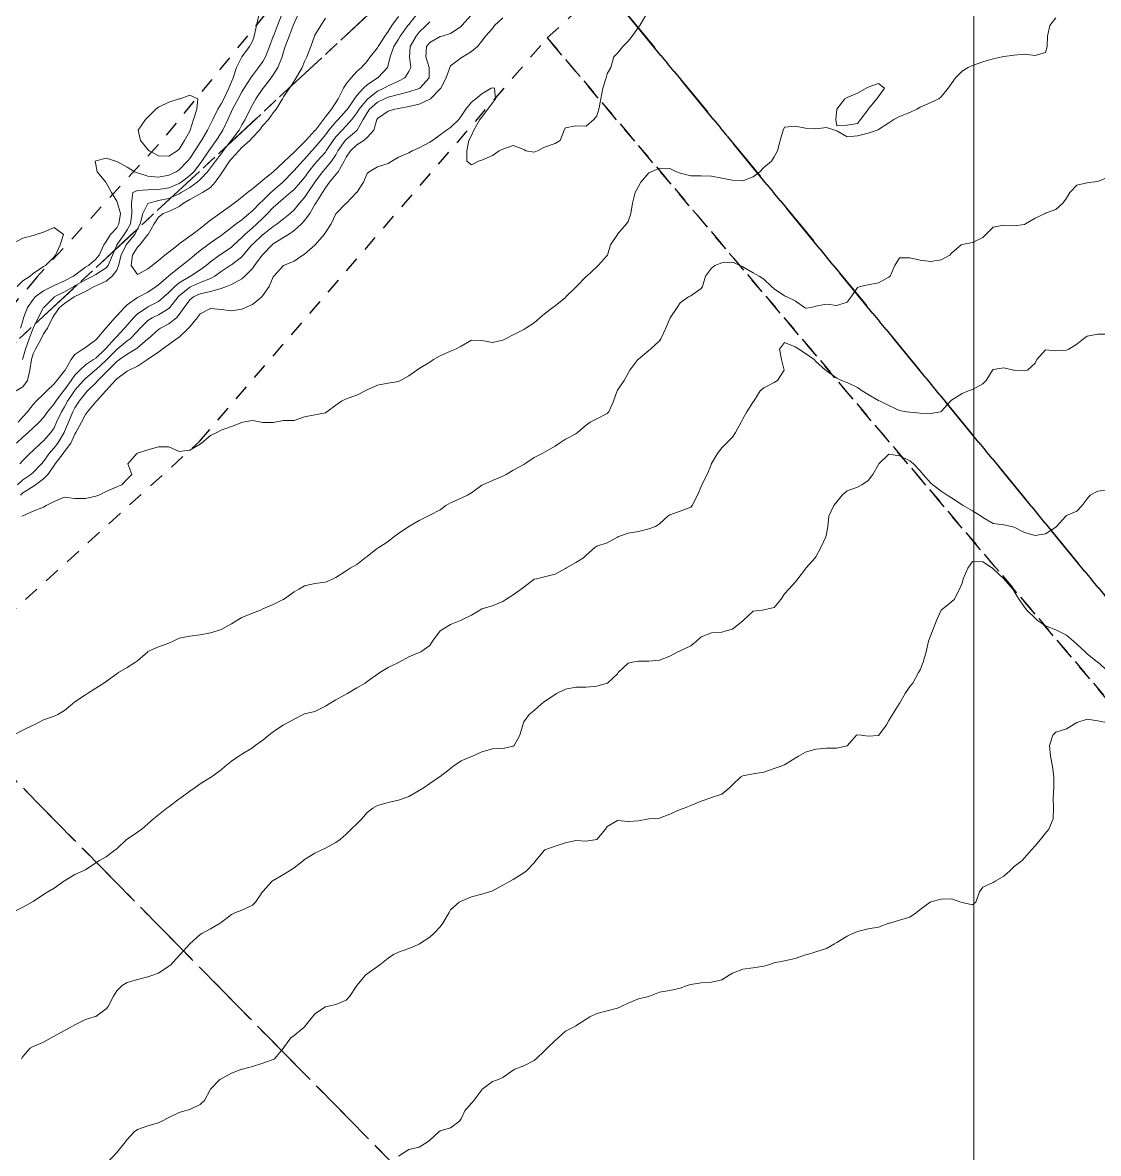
# Model space of a CAD drawing. Header units: centimetres. Extents: x 0 to 642158, y -847 to 649707.
# Drawn here: x 616421.2 to 616472.8, y 620797.7 to 620851.9 of the extents above; entities that cross this region are included whole.
import ezdxf

# ---------------------------------------------------------------- set-up
doc = ezdxf.new("R2010")
doc.units = ezdxf.units.CM
doc.header["$MEASUREMENT"] = 0
doc.linetypes.add('CENTERX2', pattern=[4, 2.5, -0.5, 0.5, -0.5])
doc.linetypes.add('JIS_02_0.7', pattern=[1.35, 0.75, -0.6])
for name, color, linetype, lineweight in [('MEV_grille', 254, 'Continuous', 9), ('WAL_parcellaire agricole', 7, 'JIS_02_0.7', 25), ('WAL_topographie 0.5', 253, 'Continuous', 20)]:
    doc.layers.add(name, color=color, linetype=linetype, lineweight=lineweight)
doc.layers.add('SPW_parcellaire cadastral', color=7, linetype='CENTERX2', lineweight=25, true_color=0xff0542)

# ---------------------------------------------------------------- blocks, each defined once
blk = doc.blocks.new('*U112')
at = {"layer": 'MEV_grille', "transparency": 33554687}
blk.add_lwpolyline([(0, 1825.476), (0, -1825.476)], dxfattribs=at)
blk = doc.blocks.new('*U113')
at = {"layer": 'MEV_grille', "color": 0, "linetype": 'ByBlock', "lineweight": -2, "transparency": 16777216}
blk.add_blockref('*U112', (1100, 0), dxfattribs=at)

msp = doc.modelspace()

# ---------------------------------------------------------------- linework, layer by layer
at = {"layer": 'SPW_parcellaire cadastral'}
for points in [[(616313.036, 620878.993), (616355.741, 620937.089), (616408.245, 620884.701), (616438.51, 620852.937), (616410.11, 620826.551), (616394.538, 620813.213), (616375.55, 620800.72), (616354.566, 620778.67), (616332.931, 620755.938), (616309.37, 620730.794), (616286.178, 620751.628), (616257.086, 620777.464), (616258.195, 620804.368), (616302.028, 620864.015), (616313.036, 620878.993)], [(616510.219, 620779.234), (616444.846, 620858.824), (616480.649, 620890.269), (616510.776, 620920.208), (616513.032, 620922.683), (616514.975, 620927.068), (616517.495, 620928.574), (616519.586, 620926.023), (616526.18, 620918.693)], [(616444.846, 620858.824), (616510.219, 620779.234), (616482.666, 620752.854), (616410.11, 620826.551), (616438.51, 620852.937), (616444.846, 620858.824)], [(616510.219, 620779.234), (616548.952, 620732.686), (616483.948, 620666.289), (616354.566, 620778.67), (616375.55, 620800.72), (616394.538, 620813.213), (616410.11, 620826.551), (616482.666, 620752.854), (616510.219, 620779.234)]]:
    msp.add_lwpolyline(points, dxfattribs=at)
at = {"layer": 'WAL_parcellaire agricole'}
for points in [[(616255.997, 620774.617), (616254.888, 620802.306), (616269.443, 620906.264), (616269.125, 620914.056), (616269.31, 620938.403), (616324.031, 621000.478), (616439.713, 620860.66), (616427.749, 620846.053), (616421.929, 620839.702), (616414.257, 620830.705), (616403.934, 620820.988), (616397.612, 620816.054), (616363.299, 620797.518), (616354.757, 620786.516), (616345.049, 620771.634), (616339.95, 620763.773), (616311.615, 620724.308), (616278.144, 620756.809), (616255.997, 620774.617)], [(616522.872, 620919.836), (616570.045, 620862.342), (616614.184, 620807.747), (616630.186, 620791.249), (616643.887, 620779.851), (616659.086, 620770.25), (616672.756, 620763.502), (616687.347, 620758.574), (616702.897, 620754.946), (616721.847, 620753.578), (616739.047, 620754.39), (616761.889, 620757.698), (616804.495, 620698.671), (616831, 620661.774), (616849.652, 620636.377), (616803.656, 620609.121), (616749.161, 620575.115), (616713.413, 620554.761), (616697.581, 620546.526), (616688.913, 620558.859), (616551.728, 620726.674), (616446.381, 620851.161), (616490.176, 620891.332), (616522.872, 620919.836)], [(616446.381, 620851.161), (616551.728, 620726.674), (616688.913, 620558.859), (616697.581, 620546.526), (616687.415, 620539.759), (616672.117, 620529.557), (616651.319, 620513.355), (616633.754, 620501.019), (616622.022, 620492.451), (616615.089, 620485.184), (616595.925, 620464.349), (616582.327, 620446.647), (616559.264, 620421.678), (616547.932, 620413.844), (616538.307, 620407.843), (616510.434, 620395.673), (616491.435, 620386.837), (616439.801, 620466.581), (616424.174, 620489.578), (616451.671, 620512.331), (616410.666, 620553.326)], [(616412.385, 620816.074), (616429.717, 620831.826), (616446.381, 620851.161)]]:
    msp.add_lwpolyline(points, dxfattribs=at)
at = {"layer": 'WAL_topographie 0.5'}
for points in [[(616434.426, 620852.25), (616434.25, 620851.87), (616434.204, 620851.75), (616434.009, 620851.25), (616433.827, 620850.75), (616433.75, 620850.502), (616433.68, 620850.25), (616433.475, 620849.75), (616433.25, 620849.392), (616433.153, 620849.25), (616432.763, 620848.75), (616432.75, 620848.733), (616432.421, 620848.25), (616432.25, 620847.955), (616432.144, 620847.75), (616431.9, 620847.25), (616431.75, 620847.002), (616431.617, 620846.75), (616431.25, 620846.266), (616431.239, 620846.25), (616430.854, 620845.75), (616430.75, 620845.614), (616430.486, 620845.25), (616430.25, 620844.937), (616430.104, 620844.75), (616429.75, 620844.386), (616429.603, 620844.25), (616429.25, 620844.001), (616428.847, 620843.75), (616428.75, 620843.687), (616428.25, 620843.469), (616427.75, 620843.371), (616427.293, 620843.25), (616427.25, 620843.226), (616426.999, 620842.75), (616426.877, 620842.25), (616426.75, 620842.013), (616426.622, 620841.75), (616426.25, 620841.318), (616426.199, 620841.25), (616425.972, 620840.75), (616425.843, 620840.25), (616425.75, 620840.041), (616425.536, 620839.75), (616425.25, 620839.511), (616424.75, 620839.29), (616424.665, 620839.25), (616424.25, 620839.017), (616423.75, 620838.772), (616423.708, 620838.75), (616423.25, 620838.432), (616423.011, 620838.25), (616422.75, 620837.874), (616422.679, 620837.75), (616422.441, 620837.25), (616422.25, 620836.981), (616422.134, 620836.75), (616421.862, 620836.25), (616421.75, 620836.029), (616421.663, 620835.75), (616421.582, 620835.25), (616421.474, 620834.75), (616421.25, 620834.441), (616420.928, 620834.25)], [(616420.951, 620831.75), (616421.25, 620832.026), (616421.512, 620832.25), (616421.75, 620832.478), (616422.036, 620832.75), (616422.25, 620832.98), (616422.435, 620833.25), (616422.75, 620833.621), (616422.831, 620833.75), (616423.207, 620834.25), (616423.25, 620834.303), (616423.569, 620834.75), (616423.75, 620834.998), (616423.982, 620835.25), (616424.25, 620835.499), (616424.639, 620835.75), (616424.75, 620835.823), (616425.2, 620836.25), (616425.25, 620836.304), (616425.653, 620836.75), (616425.75, 620836.861), (616426.125, 620837.25), (616426.25, 620837.393), (616426.555, 620837.75), (616426.75, 620837.941), (616427.212, 620838.25), (616427.25, 620838.272), (616427.75, 620838.53), (616428.015, 620838.75), (616428.25, 620838.965), (616428.539, 620839.25), (616428.75, 620839.426), (616429.25, 620839.734), (616429.286, 620839.75), (616429.75, 620840.044), (616430.035, 620840.25), (616430.25, 620840.44), (616430.672, 620840.75), (616430.75, 620840.803), (616431.25, 620841.141), (616431.368, 620841.25), (616431.75, 620841.607), (616431.894, 620841.75), (616432.25, 620842.058), (616432.465, 620842.25), (616432.75, 620842.529), (616432.979, 620842.75), (616433.25, 620843.037), (616433.483, 620843.25), (616433.75, 620843.473), (616434.082, 620843.75), (616434.25, 620843.904), (616434.558, 620844.25), (616434.75, 620844.477), (616434.942, 620844.75), (616435.25, 620845.124), (616435.36, 620845.25), (616435.75, 620845.69), (616435.792, 620845.75), (616436.118, 620846.25), (616436.25, 620846.426), (616436.548, 620846.75), (616436.75, 620846.947), (616437.015, 620847.25), (616437.25, 620847.568), (616437.362, 620847.75), (616437.75, 620848.216), (616437.788, 620848.25), (616438.25, 620848.612), (616438.549, 620848.75), (616438.75, 620848.864), (616439.25, 620849.091), (616439.551, 620849.25), (616439.75, 620849.557), (616439.837, 620849.75), (616439.783, 620850.25), (616439.819, 620850.75), (616440.1, 620851.25), (616440.25, 620851.438), (616440.583, 620851.75), (616440.75, 620851.926)], [(616421.004, 620829.75), (616421.25, 620829.994), (616421.643, 620830.25), (616421.75, 620830.343), (616422.143, 620830.75), (616422.25, 620830.873), (616422.515, 620831.25), (616422.75, 620831.526), (616422.924, 620831.75), (616423.229, 620832.25), (616423.25, 620832.296), (616423.44, 620832.75), (616423.651, 620833.25), (616423.75, 620833.44), (616423.947, 620833.75), (616424.25, 620834.144), (616424.35, 620834.25), (616424.75, 620834.642), (616424.848, 620834.75), (616425.25, 620835.154), (616425.343, 620835.25), (616425.75, 620835.657), (616425.879, 620835.75), (616426.25, 620836.008), (616426.659, 620836.25), (616426.75, 620836.311), (616427.25, 620836.736), (616427.265, 620836.75), (616427.75, 620837.188), (616427.845, 620837.25), (616428.25, 620837.461), (616428.609, 620837.75), (616428.75, 620837.909), (616428.979, 620838.25), (616429.25, 620838.607), (616429.425, 620838.75), (616429.75, 620838.907), (616430.25, 620839.017), (616430.75, 620839.157), (616431.016, 620839.25), (616431.25, 620839.35), (616431.75, 620839.614), (616431.89, 620839.75), (616432.25, 620840.108), (616432.358, 620840.25), (616432.725, 620840.75), (616432.75, 620840.78), (616433.199, 620841.25), (616433.25, 620841.292), (616433.75, 620841.602), (616433.978, 620841.75), (616434.25, 620841.93), (616434.606, 620842.25), (616434.75, 620842.414), (616435.001, 620842.75), (616435.25, 620843.175), (616435.295, 620843.25), (616435.608, 620843.75), (616435.75, 620843.983), (616435.951, 620844.25), (616436.25, 620844.611), (616436.364, 620844.75), (616436.653, 620845.25), (616436.75, 620845.444), (616436.945, 620845.75), (616437.25, 620846.036), (616437.59, 620846.25), (616437.75, 620846.395), (616438.076, 620846.75), (616438.217, 620847.25), (616438.25, 620847.301), (616438.75, 620847.66), (616439.074, 620847.75), (616439.25, 620847.778), (616439.75, 620847.873), (616440.25, 620847.986), (616440.75, 620848.227), (616440.779, 620848.25), (616441.25, 620848.723), (616441.273, 620848.75), (616441.541, 620849.25), (616441.708, 620849.75), (616441.75, 620849.829), (616442.25, 620850.205), (616442.339, 620850.25), (616442.75, 620850.507), (616443.038, 620850.75), (616443.25, 620851.008), (616443.428, 620851.25), (616443.75, 620851.62), (616443.857, 620851.75), (616444.25, 620852.13)], [(616421.025, 620832.75), (616421.25, 620833.009), (616421.471, 620833.25), (616421.75, 620833.604), (616421.887, 620833.75), (616422.25, 620834.097), (616422.397, 620834.25), (616422.75, 620834.584), (616422.877, 620834.75), (616423.25, 620835.208), (616423.278, 620835.25), (616423.573, 620835.75), (616423.75, 620836), (616424.128, 620836.25), (616424.25, 620836.33), (616424.75, 620836.694), (616424.8, 620836.75), (616425.238, 620837.25), (616425.25, 620837.264), (616425.654, 620837.75), (616425.75, 620837.851), (616426.121, 620838.25), (616426.25, 620838.374), (616426.75, 620838.718), (616426.816, 620838.75), (616427.25, 620838.981), (616427.642, 620839.25), (616427.75, 620839.339), (616428.234, 620839.75), (616428.25, 620839.763), (616428.75, 620840.164), (616428.879, 620840.25), (616429.25, 620840.553), (616429.475, 620840.75), (616429.75, 620840.976), (616430.117, 620841.25), (616430.25, 620841.347), (616430.75, 620841.696), (616430.822, 620841.75), (616431.25, 620842.071), (616431.481, 620842.25), (616431.75, 620842.449), (616432.102, 620842.75), (616432.25, 620842.883), (616432.611, 620843.25), (616432.75, 620843.379), (616433.134, 620843.75), (616433.25, 620843.851), (616433.709, 620844.25), (616433.75, 620844.29), (616434.185, 620844.75), (616434.25, 620844.814), (616434.646, 620845.25), (616434.75, 620845.36), (616435.103, 620845.75), (616435.25, 620845.905), (616435.535, 620846.25), (616435.75, 620846.524), (616435.914, 620846.75), (616436.25, 620847.136), (616436.367, 620847.25), (616436.75, 620847.678), (616436.803, 620847.75), (616437.146, 620848.25), (616437.25, 620848.401), (616437.571, 620848.75), (616437.75, 620848.909), (616438.25, 620849.245), (616438.26, 620849.25), (616438.72, 620849.75), (616438.75, 620849.854), (616438.849, 620850.25), (616439.035, 620850.75), (616439.25, 620851.108), (616439.336, 620851.25), (616439.707, 620851.75), (616439.75, 620851.809), (616440.094, 620852.25)], [(616421.118, 620830.75), (616421.25, 620830.92), (616421.587, 620831.25), (616421.75, 620831.386), (616422.123, 620831.75), (616422.25, 620831.858), (616422.594, 620832.25), (616422.75, 620832.473), (616422.875, 620832.75), (616423.105, 620833.25), (616423.25, 620833.482), (616423.395, 620833.75), (616423.725, 620834.25), (616423.75, 620834.284), (616424.158, 620834.75), (616424.25, 620834.848), (616424.727, 620835.25), (616424.75, 620835.266), (616425.25, 620835.725), (616425.275, 620835.75), (616425.75, 620836.237), (616425.767, 620836.25), (616426.25, 620836.642), (616426.399, 620836.75), (616426.75, 620837.107), (616426.881, 620837.25), (616427.25, 620837.619), (616427.458, 620837.75), (616427.75, 620837.891), (616428.25, 620838.201), (616428.294, 620838.25), (616428.693, 620838.75), (616428.75, 620838.807), (616429.25, 620839.217), (616429.321, 620839.25), (616429.75, 620839.437), (616430.25, 620839.638), (616430.452, 620839.75), (616430.75, 620839.973), (616431.18, 620840.25), (616431.25, 620840.294), (616431.75, 620840.68), (616431.813, 620840.75), (616432.233, 620841.25), (616432.25, 620841.266), (616432.75, 620841.736), (616432.767, 620841.75), (616433.25, 620842.129), (616433.446, 620842.25), (616433.75, 620842.49), (616434.055, 620842.75), (616434.25, 620842.924), (616434.513, 620843.25), (616434.75, 620843.514), (616434.912, 620843.75), (616435.25, 620844.25), (616435.25, 620844.25), (616435.617, 620844.75), (616435.75, 620844.901), (616436.042, 620845.25), (616436.25, 620845.566), (616436.352, 620845.75), (616436.703, 620846.25), (616436.75, 620846.3), (616437.25, 620846.733), (616437.268, 620846.75), (616437.558, 620847.25), (616437.75, 620847.579), (616437.87, 620847.75), (616438.25, 620848.09), (616438.574, 620848.25), (616438.75, 620848.33), (616439.25, 620848.452), (616439.75, 620848.576), (616440.25, 620848.739), (616440.268, 620848.75), (616440.72, 620849.25), (616440.725, 620849.75), (616440.567, 620850.25), (616440.594, 620850.75), (616440.75, 620850.949), (616441.25, 620851.223), (616441.347, 620851.25), (616441.75, 620851.37), (616442.25, 620851.704), (616442.293, 620851.75), (616442.726, 620852.25)], [(616421.135, 620829.25), (616421.25, 620829.361), (616421.75, 620829.67), (616421.865, 620829.75), (616422.25, 620830.039), (616422.447, 620830.25), (616422.75, 620830.68), (616422.804, 620830.75), (616423.183, 620831.25), (616423.25, 620831.34), (616423.561, 620831.75), (616423.75, 620832.171), (616423.8, 620832.25), (616424.063, 620832.75), (616424.25, 620833.123), (616424.346, 620833.25), (616424.75, 620833.725), (616424.777, 620833.75), (616425.233, 620834.25), (616425.25, 620834.269), (616425.672, 620834.75), (616425.75, 620834.832), (616426.25, 620835.19), (616426.354, 620835.25), (616426.75, 620835.429), (616427.221, 620835.75), (616427.25, 620835.768), (616427.75, 620836.111), (616427.929, 620836.25), (616428.25, 620836.473), (616428.624, 620836.75), (616428.75, 620836.828), (616429.192, 620837.25), (616429.25, 620837.323), (616429.613, 620837.75), (616429.75, 620837.943), (616430.25, 620838.201), (616430.75, 620838.148), (616431.25, 620838.085), (616431.75, 620838.167), (616431.924, 620838.25), (616432.25, 620838.385), (616432.704, 620838.75), (616432.75, 620838.813), (616433.062, 620839.25), (616433.25, 620839.715), (616433.272, 620839.75), (616433.75, 620840.25), (616433.75, 620840.25), (616434.25, 620840.465), (616434.673, 620840.75), (616434.75, 620840.798), (616435.25, 620841.236), (616435.262, 620841.25), (616435.688, 620841.75), (616435.75, 620841.84), (616436.024, 620842.25), (616436.25, 620842.726), (616436.266, 620842.75), (616436.75, 620843.246), (616436.754, 620843.25), (616437.246, 620843.75), (616437.25, 620843.755), (616437.58, 620844.25), (616437.75, 620844.672), (616437.84, 620844.75), (616438.25, 620844.986), (616438.75, 620845.147), (616438.939, 620845.25), (616439.25, 620845.449), (616439.75, 620845.663), (616439.911, 620845.75), (616440.25, 620845.892), (616440.75, 620846.171), (616440.886, 620846.25), (616441.25, 620846.521), (616441.553, 620846.75), (616441.75, 620846.874), (616442.14, 620847.25), (616442.25, 620847.41), (616442.48, 620847.75), (616442.75, 620848.083), (616442.95, 620848.25), (616443.25, 620848.48), (616443.699, 620848.75), (616443.75, 620848.778), (616443.847, 620848.75), (616443.894, 620848.25), (616443.75, 620848.047), (616443.528, 620847.75), (616443.25, 620847.362), (616443.153, 620847.25), (616442.859, 620846.75), (616442.75, 620846.485), (616442.628, 620846.25), (616442.522, 620845.75), (616442.526, 620845.25), (616442.75, 620845.083), (616443.092, 620845.25), (616443.25, 620845.299), (616443.75, 620845.536), (616444.071, 620845.75), (616444.25, 620845.839), (616444.75, 620846.01), (616445.25, 620845.821), (616445.35, 620845.75), (616445.75, 620845.681), (616445.917, 620845.75), (616446.25, 620845.924), (616446.75, 620846.104), (616447, 620846.25), (616447.187, 620846.75), (616447.25, 620846.861), (616447.75, 620846.95), (616448.25, 620846.937), (616448.607, 620847.25), (616448.75, 620847.426), (616448.856, 620847.75), (616448.95, 620848.25), (616449.044, 620848.75), (616449.199, 620849.25), (616449.25, 620849.442), (616449.424, 620849.75), (616449.566, 620850.25), (616449.75, 620850.429), (616450, 620850.75), (616450.25, 620851), (616450.442, 620851.25), (616450.75, 620851.675), (616450.819, 620851.75), (616451.096, 620852.25)], [(616432.562, 620852.25), (616432.447, 620851.75), (616432.33, 620851.25), (616432.25, 620851.011), (616432.117, 620850.75), (616431.75, 620850.256), (616431.746, 620850.25), (616431.487, 620849.75), (616431.33, 620849.25), (616431.25, 620849.054), (616431.13, 620848.75), (616430.88, 620848.25), (616430.75, 620848.01), (616430.599, 620847.75), (616430.359, 620847.25), (616430.25, 620847.036), (616430.102, 620846.75), (616429.815, 620846.25), (616429.75, 620846.15), (616429.498, 620845.75), (616429.25, 620845.379), (616429.144, 620845.25), (616428.75, 620844.836), (616428.607, 620844.75), (616428.25, 620844.581), (616427.75, 620844.494), (616427.25, 620844.533), (616426.75, 620844.691), (616426.602, 620844.75), (616426.25, 620844.966), (616425.75, 620845.237), (616425.712, 620845.25), (616425.25, 620845.404), (616424.75, 620845.278), (616424.717, 620845.25), (616424.75, 620845.103), (616424.816, 620844.75), (616425.227, 620844.25), (616425.25, 620844.223), (616425.503, 620843.75), (616425.75, 620843.335), (616425.794, 620843.25), (616425.937, 620842.75), (616425.861, 620842.25), (616425.75, 620842.064), (616425.462, 620841.75), (616425.25, 620841.401), (616425.137, 620841.25), (616424.911, 620840.75), (616424.75, 620840.562), (616424.395, 620840.25), (616424.25, 620840.173), (616423.75, 620839.799), (616423.687, 620839.75), (616423.25, 620839.53), (616422.75, 620839.298), (616422.656, 620839.25), (616422.25, 620839.045), (616421.851, 620838.75), (616421.75, 620838.626), (616421.481, 620838.25), (616421.293, 620837.75), (616421.25, 620837.61), (616421.14, 620837.25)], [(616421.213, 620828.25), (616421.25, 620828.269), (616421.75, 620828.482), (616422.25, 620828.679), (616422.372, 620828.75), (616422.75, 620828.945), (616423.25, 620829.157), (616423.75, 620829.091), (616424.25, 620829.087), (616424.75, 620829.198), (616424.896, 620829.25), (616425.25, 620829.431), (616425.75, 620829.654), (616426, 620829.75), (616426.25, 620830.018), (616426.474, 620830.25), (616426.277, 620830.75), (616426.712, 620831.25), (616426.75, 620831.27), (616427.25, 620831.429), (616427.75, 620831.561), (616428.25, 620831.563), (616428.75, 620831.347), (616429.25, 620831.41), (616429.75, 620831.696), (616429.817, 620831.75), (616430.25, 620832.118), (616430.542, 620832.25), (616430.75, 620832.361), (616431.25, 620832.537), (616431.75, 620832.742), (616431.792, 620832.75), (616432.25, 620832.825), (616432.673, 620832.75), (616432.75, 620832.727), (616433.25, 620832.737), (616433.333, 620832.75), (616433.75, 620832.824), (616434.25, 620832.833), (616434.75, 620833.013), (616435.25, 620833.103), (616435.75, 620833.202), (616435.821, 620833.25), (616436.25, 620833.569), (616436.524, 620833.75), (616436.75, 620833.875), (616437.25, 620834.041), (616437.661, 620834.25), (616437.75, 620834.299), (616438.25, 620834.527), (616438.75, 620834.614), (616439.25, 620834.707), (616439.35, 620834.75), (616439.75, 620834.972), (616440.129, 620835.25), (616440.25, 620835.33), (616440.75, 620835.62), (616440.932, 620835.75), (616441.25, 620835.928), (616441.75, 620836.152), (616441.99, 620836.25), (616442.25, 620836.391), (616442.75, 620836.676), (616443.25, 620836.658), (616443.75, 620836.571), (616444.25, 620836.681), (616444.375, 620836.75), (616444.75, 620836.933), (616445.25, 620837.192), (616445.353, 620837.25), (616445.75, 620837.513), (616446.031, 620837.75), (616446.25, 620837.949), (616446.646, 620838.25), (616446.75, 620838.324), (616447.25, 620838.725), (616447.275, 620838.75), (616447.75, 620839.225), (616447.773, 620839.25), (616448.25, 620839.733), (616448.269, 620839.75), (616448.75, 620840.196), (616448.819, 620840.25), (616449.25, 620840.733), (616449.26, 620840.75), (616449.408, 620841.25), (616449.744, 620841.75), (616449.75, 620841.756), (616450.179, 620842.25), (616450.25, 620842.36), (616450.391, 620842.75), (616450.46, 620843.25), (616450.592, 620843.75), (616450.75, 620844.048), (616450.858, 620844.25), (616451.25, 620844.699), (616451.361, 620844.75), (616451.75, 620844.928), (616452.25, 620844.913), (616452.573, 620844.75), (616452.75, 620844.684), (616453.25, 620844.551), (616453.75, 620844.548), (616454.25, 620844.537), (616454.75, 620844.442), (616455.25, 620844.346), (616455.75, 620844.318), (616456.25, 620844.513), (616456.571, 620844.75), (616456.75, 620844.946), (616457.119, 620845.25), (616457.25, 620845.462), (616457.403, 620845.75), (616457.54, 620846.25), (616457.676, 620846.75), (616457.75, 620846.893), (616458.25, 620846.926), (616458.75, 620846.832), (616459.25, 620846.806), (616459.75, 620846.868), (616460.15, 620846.75), (616460.25, 620846.714), (616460.75, 620846.417), (616461.25, 620846.466), (616461.75, 620846.605), (616462.185, 620846.75), (616462.25, 620846.771), (616462.75, 620847.086), (616462.991, 620847.25), (616463.25, 620847.401), (616463.75, 620847.589), (616464.079, 620847.75), (616464.25, 620847.839), (616464.75, 620848.075), (616465.139, 620848.25), (616465.25, 620848.335), (616465.586, 620848.75), (616465.75, 620848.981), (616465.932, 620849.25), (616466.25, 620849.577), (616466.546, 620849.75), (616466.75, 620849.838), (616467.25, 620850.009), (616467.75, 620850.158), (616468.179, 620850.25), (616468.25, 620850.268), (616468.75, 620850.331), (616469.25, 620850.383), (616469.75, 620850.313), (616470.25, 620850.464), (616470.324, 620850.75), (616470.338, 620851.25), (616470.461, 620851.75), (616470.75, 620852.129)], [(616433.64, 620852.25), (616433.459, 620851.75), (616433.258, 620851.25), (616433.25, 620851.228), (616433.068, 620850.75), (616432.876, 620850.25), (616432.75, 620850.029), (616432.547, 620849.75), (616432.25, 620849.365), (616432.175, 620849.25), (616431.86, 620848.75), (616431.75, 620848.574), (616431.575, 620848.25), (616431.303, 620847.75), (616431.25, 620847.637), (616431.082, 620847.25), (616430.84, 620846.75), (616430.75, 620846.614), (616430.515, 620846.25), (616430.25, 620845.867), (616430.173, 620845.75), (616429.832, 620845.25), (616429.75, 620845.145), (616429.44, 620844.75), (616429.25, 620844.572), (616428.839, 620844.25), (616428.75, 620844.193), (616428.25, 620843.985), (616427.75, 620843.902), (616427.25, 620843.877), (616426.75, 620843.847), (616426.522, 620843.75), (616426.454, 620843.25), (616426.479, 620842.75), (616426.406, 620842.25), (616426.25, 620841.963), (616426.113, 620841.75), (616425.757, 620841.25), (616425.75, 620841.234), (616425.543, 620840.75), (616425.343, 620840.25), (616425.25, 620840.139), (616424.75, 620839.833), (616424.611, 620839.75), (616424.25, 620839.565), (616423.75, 620839.278), (616423.702, 620839.25), (616423.25, 620839.001), (616422.763, 620838.75), (616422.75, 620838.74), (616422.257, 620838.25), (616422.25, 620838.238), (616421.981, 620837.75), (616421.751, 620837.25), (616421.75, 620837.248), (616421.556, 620836.75), (616421.383, 620836.25), (616421.25, 620835.795), (616421.236, 620835.75)], [(616435.75, 620852.109), (616435.533, 620851.75), (616435.25, 620851.297), (616435.23, 620851.25), (616435.055, 620850.75), (616434.865, 620850.25), (616434.75, 620850.033), (616434.629, 620849.75), (616434.35, 620849.25), (616434.25, 620849.083), (616434.034, 620848.75), (616433.75, 620848.333), (616433.693, 620848.25), (616433.384, 620847.75), (616433.25, 620847.579), (616433.018, 620847.25), (616432.75, 620846.971), (616432.591, 620846.75), (616432.25, 620846.387), (616432.132, 620846.25), (616431.75, 620845.908), (616431.603, 620845.75), (616431.25, 620845.374), (616431.156, 620845.25), (616430.813, 620844.75), (616430.75, 620844.648), (616430.475, 620844.25), (616430.25, 620844.001), (616429.854, 620843.75), (616429.75, 620843.691), (616429.25, 620843.414), (616428.959, 620843.25), (616428.75, 620843.09), (616428.25, 620842.852), (616427.981, 620842.75), (616427.75, 620842.569), (616427.545, 620842.25), (616427.258, 620841.75), (616427.25, 620841.74), (616426.855, 620841.25), (616426.75, 620841.143), (616426.505, 620840.75), (616426.446, 620840.25), (616426.75, 620839.832), (616427.25, 620840.093), (616427.444, 620840.25), (616427.75, 620840.494), (616428.063, 620840.75), (616428.25, 620840.904), (616428.701, 620841.25), (616428.75, 620841.292), (616429.25, 620841.661), (616429.372, 620841.75), (616429.75, 620842.036), (616430.028, 620842.25), (616430.25, 620842.436), (616430.691, 620842.75), (616430.75, 620842.799), (616431.25, 620843.147), (616431.382, 620843.25), (616431.75, 620843.538), (616432.019, 620843.75), (616432.25, 620843.929), (616432.641, 620844.25), (616432.75, 620844.343), (616433.25, 620844.746), (616433.254, 620844.75), (616433.75, 620845.213), (616433.788, 620845.25), (616434.25, 620845.684), (616434.313, 620845.75), (616434.75, 620846.185), (616434.812, 620846.25), (616435.25, 620846.724), (616435.271, 620846.75), (616435.651, 620847.25), (616435.75, 620847.376), (616436.046, 620847.75), (616436.25, 620848.075), (616436.359, 620848.25), (616436.619, 620848.75), (616436.75, 620848.958), (616436.983, 620849.25), (616437.25, 620849.548), (616437.484, 620849.75), (616437.75, 620850.056), (616437.89, 620850.25), (616438.25, 620850.688), (616438.283, 620850.75), (616438.592, 620851.25), (616438.75, 620851.474), (616438.937, 620851.75), (616439.25, 620852.19)], [(616461.381, 620847.25), (616461.25, 620847.055), (616460.75, 620846.975), (616460.25, 620846.95), (616460.198, 620847.25), (616460.25, 620847.75), (616460.25, 620847.75), (616460.64, 620848.25), (616460.75, 620848.312), (616461.25, 620848.518), (616461.654, 620848.75), (616461.75, 620848.795), (616462.25, 620848.986), (616462.534, 620848.75), (616462.25, 620848.359), (616462.176, 620848.25), (616461.756, 620847.75), (616461.75, 620847.739), (616461.381, 620847.25)], [(616428.652, 620845.75), (616428.25, 620845.503), (616427.75, 620845.51), (616427.306, 620845.75), (616427.25, 620845.809), (616426.889, 620846.25), (616426.787, 620846.75), (616427.135, 620847.25), (616427.25, 620847.369), (616427.631, 620847.75), (616427.75, 620847.849), (616428.25, 620848.085), (616428.75, 620848.238), (616428.79, 620848.25), (616429.25, 620848.422), (616429.639, 620848.25), (616429.594, 620847.75), (616429.423, 620847.25), (616429.277, 620846.75), (616429.25, 620846.687), (616429.001, 620846.25), (616428.75, 620845.836), (616428.652, 620845.75)], [(616420.785, 620817.75), (616421.25, 620817.995), (616421.75, 620818.231), (616421.79, 620818.25), (616422.25, 620818.48), (616422.75, 620818.661), (616422.933, 620818.75), (616423.25, 620818.94), (616423.637, 620819.25), (616423.75, 620819.352), (616424.25, 620819.689), (616424.359, 620819.75), (616424.75, 620820), (616425.141, 620820.25), (616425.25, 620820.324), (616425.75, 620820.69), (616425.84, 620820.75), (616426.25, 620821), (616426.65, 620821.25), (616426.75, 620821.318), (616427.24, 620821.75), (616427.25, 620821.757), (616427.75, 620821.982), (616428.25, 620822.154), (616428.458, 620822.25), (616428.75, 620822.393), (616429.25, 620822.493), (616429.75, 620822.553), (616430.25, 620822.655), (616430.558, 620822.75), (616430.75, 620822.81), (616431.25, 620823.09), (616431.5, 620823.25), (616431.75, 620823.394), (616432.25, 620823.596), (616432.635, 620823.75), (616432.75, 620823.802), (616433.25, 620824.01), (616433.731, 620824.25), (616433.75, 620824.261), (616434.25, 620824.622), (616434.477, 620824.75), (616434.75, 620824.912), (616435.25, 620825.019), (616435.75, 620825.087), (616436.118, 620825.25), (616436.25, 620825.314), (616436.75, 620825.631), (616436.933, 620825.75), (616437.25, 620825.938), (616437.663, 620826.25), (616437.75, 620826.318), (616438.25, 620826.712), (616438.309, 620826.75), (616438.75, 620827.035), (616439.029, 620827.25), (616439.25, 620827.421), (616439.741, 620827.75), (616439.75, 620827.756), (616440.25, 620828.036), (616440.652, 620828.25), (616440.75, 620828.302), (616441.25, 620828.55), (616441.527, 620828.75), (616441.75, 620828.878), (616442.25, 620829.101), (616442.564, 620829.25), (616442.75, 620829.36), (616443.25, 620829.727), (616443.293, 620829.75), (616443.75, 620829.958), (616444.25, 620830.164), (616444.403, 620830.25), (616444.75, 620830.455), (616445.25, 620830.725), (616445.3, 620830.75), (616445.75, 620831.05), (616446.137, 620831.25), (616446.25, 620831.309), (616446.75, 620831.597), (616446.958, 620831.75), (616447.25, 620831.928), (616447.75, 620832.192), (616447.83, 620832.25), (616448.25, 620832.6), (616448.437, 620832.75), (616448.75, 620832.917), (616449.25, 620833.168), (616449.325, 620833.25), (616449.546, 620833.75), (616449.731, 620834.25), (616449.75, 620834.281), (616450.062, 620834.75), (616450.25, 620835.096), (616450.342, 620835.25), (616450.725, 620835.75), (616450.75, 620835.775), (616451.25, 620836.191), (616451.321, 620836.25), (616451.75, 620836.646), (616451.816, 620836.75), (616452.054, 620837.25), (616452.25, 620837.724), (616452.264, 620837.75), (616452.595, 620838.25), (616452.75, 620838.466), (616453.153, 620838.75), (616453.25, 620838.799), (616453.75, 620839.156), (616453.81, 620839.25), (616453.953, 620839.75), (616454.25, 620840.135), (616454.402, 620840.25), (616454.75, 620840.393), (616455.25, 620840.418), (616455.625, 620840.25), (616455.75, 620840.192), (616456.25, 620839.9), (616456.532, 620839.75), (616456.75, 620839.597), (616457.119, 620839.25), (616457.25, 620839.137), (616457.75, 620838.797), (616457.853, 620838.75), (616458.25, 620838.565), (616458.703, 620838.25), (616458.75, 620838.221), (616459.017, 620838.25), (616459.25, 620838.31), (616459.75, 620838.408), (616460.25, 620838.336), (616460.75, 620838.506), (616460.94, 620838.75), (616461.25, 620839.206), (616461.365, 620839.25), (616461.75, 620839.325), (616462.25, 620839.419), (616462.75, 620839.698), (616462.806, 620839.75), (616463.038, 620840.25), (616463.25, 620840.629), (616463.75, 620840.625), (616464.25, 620840.512), (616464.75, 620840.445), (616465.25, 620840.524), (616465.664, 620840.75), (616465.75, 620840.854), (616466.202, 620841.25), (616466.25, 620841.27), (616466.75, 620841.362), (616467.25, 620841.606), (616467.385, 620841.75), (616467.75, 620842.087), (616468.25, 620842.192), (616468.75, 620842.159), (616469.25, 620842.229), (616469.295, 620842.25), (616469.75, 620842.533), (616470.229, 620842.75), (616470.25, 620842.758), (616470.75, 620842.938), (616471.083, 620843.25), (616471.25, 620843.477), (616471.42, 620843.75), (616471.75, 620844.1), (616472.25, 620844.221), (616472.472, 620844.25), (616472.75, 620844.286), (616473.25, 620844.484)], [(616420.75, 620841.295), (616421.25, 620841.569), (616421.75, 620841.701), (616421.89, 620841.75), (616422.25, 620841.847), (616422.75, 620842.078), (616423.202, 620841.75), (616423.038, 620841.25), (616422.816, 620840.75), (616422.75, 620840.671), (616422.34, 620840.25), (616422.25, 620840.21), (616421.75, 620839.882), (616421.611, 620839.75), (616421.25, 620839.528), (616420.984, 620839.25)], [(616420.75, 620809.257), (616421.25, 620809.508), (616421.693, 620809.75), (616421.75, 620809.787), (616422.25, 620810.112), (616422.447, 620810.25), (616422.75, 620810.414), (616423.216, 620810.75), (616423.25, 620810.773), (616423.75, 620811.069), (616424.141, 620811.25), (616424.25, 620811.307), (616424.75, 620811.638), (616424.931, 620811.75), (616425.25, 620811.93), (616425.677, 620812.25), (616425.75, 620812.311), (616426.222, 620812.75), (616426.25, 620812.773), (616426.75, 620813.099), (616426.958, 620813.25), (616427.25, 620813.509), (616427.521, 620813.75), (616427.75, 620813.936), (616428.161, 620814.25), (616428.25, 620814.312), (616428.75, 620814.699), (616428.818, 620814.75), (616429.25, 620815.072), (616429.506, 620815.25), (616429.75, 620815.425), (616430.25, 620815.723), (616430.286, 620815.75), (616430.75, 620816.092), (616430.938, 620816.25), (616431.25, 620816.509), (616431.609, 620816.75), (616431.75, 620816.843), (616432.25, 620817.15), (616432.386, 620817.25), (616432.75, 620817.512), (616433.046, 620817.75), (616433.25, 620817.909), (616433.75, 620818.242), (616433.765, 620818.25), (616434.25, 620818.526), (616434.683, 620818.75), (616434.75, 620818.779), (616435.25, 620818.881), (616435.75, 620819.137), (616435.938, 620819.25), (616436.25, 620819.446), (616436.75, 620819.712), (616436.807, 620819.75), (616437.25, 620820.013), (616437.65, 620820.25), (616437.75, 620820.316), (616438.25, 620820.679), (616438.35, 620820.75), (616438.75, 620820.992), (616439.25, 620821.228), (616439.292, 620821.25), (616439.75, 620821.508), (616440.25, 620821.714), (616440.328, 620821.75), (616440.75, 620822.05), (616440.884, 620822.25), (616441.243, 620822.75), (616441.25, 620822.757), (616441.75, 620823.052), (616442.221, 620823.25), (616442.25, 620823.261), (616442.75, 620823.503), (616443.152, 620823.75), (616443.25, 620823.806), (616443.75, 620823.95), (616444.25, 620824.153), (616444.39, 620824.25), (616444.75, 620824.481), (616445.133, 620824.75), (616445.25, 620824.843), (616445.75, 620825.223), (616445.857, 620825.25), (616446.25, 620825.335), (616446.75, 620825.467), (616447.25, 620825.736), (616447.276, 620825.75), (616447.75, 620826.019), (616448.119, 620826.25), (616448.25, 620826.381), (616448.658, 620826.75), (616448.75, 620826.803), (616449.25, 620826.97), (616449.75, 620827.243), (616449.765, 620827.25), (616450.25, 620827.431), (616450.75, 620827.518), (616451.25, 620827.644), (616451.56, 620827.75), (616451.75, 620827.875), (616452.163, 620828.25), (616452.25, 620828.309), (616452.75, 620828.485), (616453.25, 620828.683), (616453.319, 620828.75), (616453.578, 620829.25), (616453.75, 620829.67), (616453.788, 620829.75), (616454.036, 620830.25), (616454.242, 620830.75), (616454.25, 620830.769), (616454.539, 620831.25), (616454.75, 620831.521), (616454.972, 620831.75), (616455.25, 620832.028), (616455.404, 620832.25), (616455.668, 620832.75), (616455.75, 620832.911), (616455.944, 620833.25), (616456.25, 620833.721), (616456.269, 620833.75), (616456.576, 620834.25), (616456.75, 620834.388), (616457.25, 620834.645), (616457.405, 620834.75), (616457.736, 620835.25), (616457.603, 620835.75), (616457.509, 620836.25), (616457.75, 620836.575), (616458.25, 620836.361), (616458.425, 620836.25), (616458.75, 620836.034), (616459.164, 620835.75), (616459.25, 620835.652), (616459.704, 620835.25), (616459.75, 620835.212), (616460.25, 620834.858), (616460.481, 620834.75), (616460.75, 620834.645), (616461.25, 620834.409), (616461.469, 620834.25), (616461.75, 620834.078), (616462.25, 620833.785), (616462.335, 620833.75), (616462.75, 620833.546), (616463.25, 620833.305), (616463.583, 620833.25), (616463.75, 620833.225), (616464.25, 620833.189), (616464.75, 620833.163), (616465.221, 620833.25), (616465.25, 620833.262), (616465.706, 620833.75), (616465.75, 620833.799), (616466.25, 620834.118), (616466.568, 620834.25), (616466.75, 620834.312), (616467.25, 620834.58), (616467.414, 620834.75), (616467.718, 620835.25), (616467.75, 620835.281), (616468.25, 620835.35), (616468.719, 620835.25), (616468.75, 620835.244), (616469.25, 620835.208), (616469.393, 620835.25), (616469.75, 620835.576), (616469.841, 620835.75), (616470.25, 620836.224), (616470.75, 620836.174), (616471.25, 620836.193), (616471.372, 620836.25), (616471.75, 620836.491), (616472.076, 620836.75), (616472.25, 620836.875), (616472.75, 620836.967), (616473.25, 620836.964)], [(616421.197, 620802.25), (616421.25, 620802.35), (616421.603, 620802.75), (616421.75, 620802.833), (616422.25, 620803.048), (616422.607, 620803.25), (616422.75, 620803.336), (616423.25, 620803.593), (616423.526, 620803.75), (616423.75, 620803.877), (616424.25, 620804.121), (616424.675, 620804.25), (616424.75, 620804.275), (616425.25, 620804.636), (616425.348, 620804.75), (616425.591, 620805.25), (616425.75, 620805.494), (616426.013, 620805.75), (616426.25, 620805.896), (616426.75, 620806.049), (616427.25, 620806.168), (616427.49, 620806.25), (616427.75, 620806.35), (616428.25, 620806.691), (616428.338, 620806.75), (616428.75, 620807.196), (616428.797, 620807.25), (616429.25, 620807.75), (616429.25, 620807.75), (616429.75, 620808.203), (616429.824, 620808.25), (616430.25, 620808.473), (616430.712, 620808.75), (616430.75, 620808.779), (616431.25, 620809.164), (616431.435, 620809.25), (616431.75, 620809.366), (616432.25, 620809.602), (616432.407, 620809.75), (616432.741, 620810.25), (616432.75, 620810.263), (616433.193, 620810.75), (616433.25, 620810.795), (616433.75, 620811.083), (616434.029, 620811.25), (616434.25, 620811.397), (616434.7, 620811.75), (616434.75, 620811.789), (616435.25, 620812.096), (616435.577, 620812.25), (616435.75, 620812.33), (616436.25, 620812.608), (616436.452, 620812.75), (616436.75, 620813.016), (616436.989, 620813.25), (616437.25, 620813.5), (616437.49, 620813.75), (616437.75, 620814.039), (616438.021, 620814.25), (616438.25, 620814.381), (616438.75, 620814.523), (616439.25, 620814.644), (616439.576, 620814.75), (616439.75, 620814.817), (616440.25, 620815.1), (616440.477, 620815.25), (616440.75, 620815.442), (616441.218, 620815.75), (616441.25, 620815.771), (616441.75, 620816.148), (616441.852, 620816.25), (616442.25, 620816.525), (616442.75, 620816.733), (616442.793, 620816.75), (616443.25, 620816.958), (616443.75, 620817.095), (616444.25, 620817.108), (616444.75, 620817.219), (616444.786, 620817.25), (616445.061, 620817.75), (616445.206, 620818.25), (616445.25, 620818.393), (616445.506, 620818.75), (616445.75, 620818.94), (616446.11, 620819.25), (616446.25, 620819.363), (616446.75, 620819.706), (616446.826, 620819.75), (616447.25, 620819.953), (616447.75, 620820.048), (616448.25, 620820.055), (616448.75, 620820.099), (616449.25, 620820.239), (616449.271, 620820.25), (616449.75, 620820.692), (616449.784, 620820.75), (616450.25, 620821.196), (616450.459, 620821.25), (616450.75, 620821.294), (616451.25, 620821.306), (616451.75, 620821.35), (616452.25, 620821.539), (616452.636, 620821.75), (616452.75, 620821.798), (616453.25, 620822.04), (616453.533, 620822.25), (616453.75, 620822.472), (616454.25, 620822.654), (616454.75, 620822.694), (616454.956, 620822.75), (616455.25, 620822.833), (616455.75, 620823.226), (616455.771, 620823.25), (616456.25, 620823.692), (616456.679, 620823.75), (616456.75, 620823.757), (616457.25, 620823.865), (616457.575, 620824.25), (616457.75, 620824.52), (616457.957, 620824.75), (616458.25, 620825.083), (616458.38, 620825.25), (616458.75, 620825.722), (616458.774, 620825.75), (616459.214, 620826.25), (616459.25, 620826.297), (616459.48, 620826.75), (616459.719, 620827.25), (616459.75, 620827.404), (616459.815, 620827.75), (616459.873, 620828.25), (616460.115, 620828.75), (616460.25, 620828.939), (616460.506, 620829.25), (616460.75, 620829.458), (616461.25, 620829.636), (616461.455, 620829.75), (616461.75, 620829.952), (616461.974, 620830.25), (616462.25, 620830.717), (616462.264, 620830.75), (616462.75, 620831.223), (616463.25, 620831.136), (616463.75, 620830.893), (616463.93, 620830.75), (616464.25, 620830.414), (616464.387, 620830.25), (616464.75, 620829.832), (616464.847, 620829.75), (616465.25, 620829.451), (616465.543, 620829.25), (616465.75, 620829.125), (616466.25, 620828.783), (616466.308, 620828.75), (616466.75, 620828.494), (616467.169, 620828.25), (616467.25, 620828.181), (616467.75, 620827.902), (616468.25, 620827.836), (616468.618, 620827.75), (616468.75, 620827.713), (616469.25, 620827.462), (616469.75, 620827.327), (616470.25, 620827.403), (616470.75, 620827.716), (616470.783, 620827.75), (616471.221, 620828.25), (616471.25, 620828.276), (616471.75, 620828.48), (616472.006, 620828.75), (616472.25, 620829.078), (616472.393, 620829.25), (616472.75, 620829.448), (616473.25, 620829.514)], [(616425.281, 620797.25), (616425.75, 620797.75), (616425.75, 620797.75), (616426.152, 620798.25), (616426.25, 620798.379), (616426.592, 620798.75), (616426.75, 620798.857), (616427.25, 620799.036), (616427.75, 620799.179), (616427.911, 620799.25), (616428.25, 620799.428), (616428.75, 620799.672), (616429.013, 620799.75), (616429.25, 620799.821), (616429.75, 620800.048), (616429.952, 620800.25), (616430.223, 620800.75), (616430.25, 620800.788), (616430.7, 620801.25), (616430.75, 620801.283), (616431.25, 620801.552), (616431.75, 620801.741), (616431.779, 620801.75), (616432.25, 620801.875), (616432.75, 620802.036), (616433.25, 620802.214), (616433.307, 620802.25), (616433.738, 620802.75), (616433.75, 620802.772), (616434.094, 620803.25), (616434.25, 620803.369), (616434.721, 620803.75), (616434.75, 620803.775), (616435.138, 620804.25), (616435.25, 620804.395), (616435.75, 620804.73), (616435.827, 620804.75), (616436.25, 620804.843), (616436.75, 620805.054), (616436.923, 620805.25), (616437.25, 620805.75), (616437.25, 620805.75), (616437.677, 620806.25), (616437.75, 620806.323), (616438.25, 620806.671), (616438.357, 620806.75), (616438.75, 620807.064), (616439.01, 620807.25), (616439.25, 620807.359), (616439.75, 620807.531), (616440.25, 620807.741), (616440.265, 620807.75), (616440.75, 620808.076), (616440.952, 620808.25), (616441.25, 620808.571), (616441.38, 620808.75), (616441.674, 620809.25), (616441.75, 620809.375), (616442.159, 620809.75), (616442.25, 620809.806), (616442.75, 620810.008), (616443.25, 620810.136), (616443.607, 620810.25), (616443.75, 620810.299), (616444.25, 620810.57), (616444.605, 620810.75), (616444.75, 620810.829), (616445.25, 620811.148), (616445.378, 620811.25), (616445.75, 620811.642), (616445.835, 620811.75), (616446.25, 620812.237), (616446.269, 620812.25), (616446.75, 620812.434), (616447.25, 620812.588), (616447.75, 620812.708), (616448.25, 620812.669), (616448.75, 620812.75), (616448.75, 620812.75), (616449.165, 620813.25), (616449.25, 620813.375), (616449.75, 620813.657), (616450.25, 620813.621), (616450.75, 620813.654), (616451.25, 620813.75), (616451.25, 620813.75), (616451.75, 620813.78), (616452.25, 620813.972), (616452.75, 620814.192), (616452.934, 620814.25), (616453.25, 620814.38), (616453.75, 620814.594), (616454.217, 620814.75), (616454.25, 620814.76), (616454.75, 620814.928), (616455.122, 620815.25), (616455.25, 620815.378), (616455.653, 620815.75), (616455.75, 620815.811), (616456.25, 620815.893), (616456.75, 620815.984), (616457.25, 620816.152), (616457.531, 620816.25), (616457.75, 620816.335), (616458.25, 620816.647), (616458.417, 620816.75), (616458.75, 620816.936), (616459.25, 620817.074), (616459.75, 620817.133), (616460.25, 620817.125), (616460.75, 620817.239), (616460.767, 620817.25), (616461.2, 620817.75), (616461.25, 620817.767), (616461.417, 620817.75), (616461.75, 620817.707), (616462.25, 620817.739), (616462.265, 620817.75), (616462.634, 620818.25), (616462.75, 620818.458), (616462.925, 620818.75), (616463.238, 620819.25), (616463.25, 620819.272), (616463.532, 620819.75), (616463.75, 620820.077), (616463.886, 620820.25), (616464.169, 620820.75), (616464.25, 620820.882), (616464.393, 620821.25), (616464.534, 620821.75), (616464.65, 620822.25), (616464.75, 620822.543), (616464.841, 620822.75), (616465.026, 620823.25), (616465.25, 620823.75), (616465.25, 620823.75), (616465.75, 620824.139), (616465.869, 620824.25), (616466.125, 620824.75), (616466.25, 620825.031), (616466.31, 620825.25), (616466.527, 620825.75), (616466.75, 620826.081), (616467.25, 620826.057), (616467.705, 620825.75), (616467.75, 620825.718), (616468.25, 620825.25), (616468.25, 620825.25), (616468.687, 620824.75), (616468.75, 620824.64), (616468.981, 620824.25), (616469.25, 620823.893), (616469.358, 620823.75), (616469.75, 620823.364), (616469.859, 620823.25), (616470.25, 620822.987), (616470.75, 620822.794), (616470.835, 620822.75), (616471.25, 620822.547), (616471.597, 620822.25), (616471.75, 620822.116), (616472.15, 620821.75), (616472.25, 620821.647), (616472.743, 620821.25), (616472.75, 620821.244), (616473.25, 620820.805)], [(616439.25, 620797.587), (616439.519, 620797.75), (616439.75, 620797.893), (616440.25, 620798.013), (616440.625, 620798.25), (616440.75, 620798.344), (616441.183, 620798.75), (616441.25, 620798.788), (616441.75, 620798.93), (616442.182, 620799.25), (616442.25, 620799.375), (616442.433, 620799.75), (616442.75, 620800.121), (616442.863, 620800.25), (616443.237, 620800.75), (616443.25, 620800.767), (616443.75, 620801.157), (616444.036, 620801.25), (616444.25, 620801.354), (616444.75, 620801.705), (616444.825, 620801.75), (616445.25, 620801.91), (616445.75, 620802.162), (616445.85, 620802.25), (616446.25, 620802.628), (616446.375, 620802.75), (616446.75, 620803.115), (616446.906, 620803.25), (616447.25, 620803.564), (616447.611, 620803.75), (616447.75, 620803.821), (616448.25, 620804.15), (616448.425, 620804.25), (616448.75, 620804.409), (616449.25, 620804.548), (616449.75, 620804.673), (616449.917, 620804.75), (616450.25, 620804.908), (616450.75, 620805.121), (616451.25, 620805.236), (616451.279, 620805.25), (616451.75, 620805.432), (616452.25, 620805.516), (616452.75, 620805.636), (616453.083, 620805.75), (616453.25, 620805.806), (616453.75, 620805.883), (616454.25, 620805.924), (616454.75, 620806.021), (616455.098, 620806.25), (616455.25, 620806.347), (616455.75, 620806.537), (616456.25, 620806.599), (616456.75, 620806.683), (616457, 620806.75), (616457.25, 620806.839), (616457.75, 620806.943), (616458.25, 620807.05), (616458.75, 620807.221), (616458.841, 620807.25), (616459.25, 620807.365), (616459.75, 620807.526), (616460.136, 620807.75), (616460.25, 620807.814), (616460.75, 620808.115), (616461.013, 620808.25), (616461.25, 620808.348), (616461.75, 620808.473), (616462.25, 620808.554), (616462.75, 620808.738), (616462.792, 620808.75), (616463.25, 620808.895), (616463.75, 620809.024), (616464.068, 620809.25), (616464.25, 620809.398), (616464.725, 620809.75), (616464.75, 620809.763), (616465.25, 620809.888), (616465.75, 620809.904), (616466.194, 620809.75), (616466.25, 620809.732), (616466.75, 620809.625), (616466.911, 620809.75), (616467.083, 620810.25), (616467.25, 620810.462), (616467.75, 620810.696), (616467.843, 620810.75), (616468.25, 620810.989), (616468.543, 620811.25), (616468.75, 620811.463), (616469.133, 620811.75), (616469.25, 620811.875), (616469.578, 620812.25), (616469.75, 620812.454), (616470.008, 620812.75), (616470.25, 620813.05), (616470.411, 620813.25), (616470.62, 620813.75), (616470.635, 620814.25), (616470.621, 620814.75), (616470.655, 620815.25), (616470.655, 620815.75), (616470.58, 620816.25), (616470.482, 620816.75), (616470.446, 620817.25), (616470.6, 620817.75), (616470.75, 620817.904), (616471.25, 620818.05), (616471.568, 620818.25), (616471.75, 620818.361), (616472.25, 620818.512), (616472.75, 620818.439), (616473.25, 620818.339)]]:
    msp.add_lwpolyline(points, dxfattribs=at)

# ---------------------------------------------------------------- block references
at = {"layer": 'MEV_grille', "transparency": 33554687}
msp.add_blockref('*U113', (615366.814, 620593.644), dxfattribs=at)

doc.saveas('drawing.dxf')
